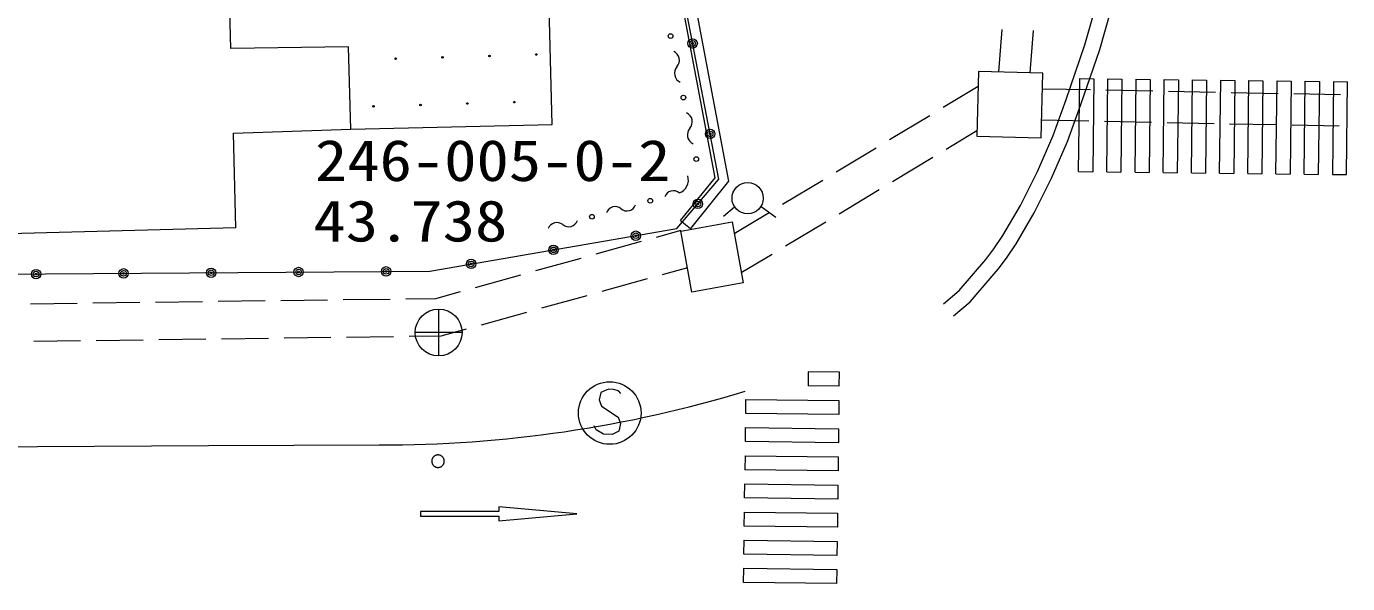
# Model space of a CAD drawing. Units: millimetres, scale not verified. Extents: x 40000 to 680000, y 20000 to 380000.
# Drawn here: x 337081 to 379300, y 294982 to 312794 of the extents above; entities that cross this region are included whole.
import ezdxf
from ezdxf.enums import TextEntityAlignment as Align

# ---------------------------------------------------------------- set-up
doc = ezdxf.new("R2010")
doc.units = ezdxf.units.MM
doc.header["$LTSCALE"] = 1000
for name, color, linetype, lineweight in [('M-BGD', 7, 'Continuous', 13), ('M-BMK-SRVR', 3, 'Continuous', 13), ('M-STR-STRC', 7, 'Continuous', 13)]:
    doc.layers.add(name, color=color, linetype=linetype, lineweight=lineweight)
doc.styles.add('ＭＳ ゴシック', font='')
doc.styles.get('ＭＳ ゴシック').set_extended_font_data('MS Gothic')

msp = doc.modelspace()

# ---------------------------------------------------------------- linework, layer by layer
at = {"layer": 'M-BGD'}
for p, q in [((357829, 316785), (359513, 307847)), ((359209, 307909), (357532, 316592)), ((370900, 312210), (371243, 313394)), ((371378, 312061), (371726, 313265)), ((368256, 312695), (368147, 311338)), ((369258, 312668), (369148, 311311)), ((370309, 310463), (370900, 312210)), ((370781, 310298), (371378, 312061)), ((367508, 311355), (367453, 309284)), ((369563, 311300), (367508, 311355)), ((369508, 309230), (369563, 311300)), ((353865, 310432), (353852, 310932)), ((366380, 310208), (367495, 310881)), ((371080, 310762), (369549, 310792)), ((373080, 310723), (371580, 310752)), ((369890, 309302), (370309, 310463)), ((375080, 310683), (373580, 310713)), ((377079, 310644), (375579, 310673)), ((379079, 310604), (377579, 310634)), ((364667, 309175), (365952, 309950)), ((370354, 309116), (370781, 310298)), ((371033, 309763), (369523, 309793)), ((373033, 309723), (371533, 309753)), ((375033, 309684), (373533, 309713)), ((377032, 309644), (375532, 309674)), ((379032, 309605), (377532, 309634)), ((367457, 309457), (366475, 308864)), ((367453, 309284), (369508, 309230)), ((369388, 308154), (369890, 309302)), ((369841, 307942), (370354, 309116)), ((362955, 308142), (364239, 308917)), ((366047, 308605), (364762, 307831)), ((357871, 306330), (359209, 307909)), ((359513, 307847), (358300, 306338)), ((361242, 307109), (362527, 307883)), ((368844, 307072), (369388, 308154)), ((369284, 306834), (369841, 307942)), ((364334, 307572), (363050, 306797)), ((359356, 306723), (359704, 307030)), ((360566, 307033), (361028, 306692)), ((368281, 306105), (368844, 307072)), ((357988, 306588), (358300, 306338)), ((357996, 306249), (359633, 306543)), ((359633, 306543), (359983, 304598)), ((359699, 306177), (360814, 306850)), ((362622, 306539), (361337, 305764)), ((368705, 305839), (369284, 306834)), ((349975, 304975), (357871, 306330)), ((357993, 306266), (357205, 306047)), ((358346, 304303), (357996, 306249)), ((358300, 306338), (358315, 306298)), ((367993, 305680), (368281, 306105)), ((356724, 305913), (355278, 305512)), ((367740, 305343), (367993, 305680)), ((368400, 305390), (368705, 305839)), ((354797, 305378), (353351, 304976)), ((360909, 305506), (359926, 304913)), ((366886, 304347), (367740, 305343)), ((368130, 305029), (368400, 305390)), ((335991, 304868), (349975, 304975)), ((352870, 304842), (351424, 304441)), ((358206, 305080), (357398, 304855)), ((367237, 303990), (368130, 305029)), ((356916, 304721), (355471, 304320)), ((359983, 304598), (358346, 304303)), ((342708, 303991), (341208, 303971)), ((344708, 304017), (343208, 303997)), ((346707, 304043), (345208, 304023)), ((348707, 304069), (347207, 304049)), ((350155, 304088), (349207, 304075)), ((350943, 304307), (350155, 304088)), ((354989, 304186), (353544, 303784)), ((366383, 303929), (366886, 304347)), ((366702, 303545), (367237, 303990)), ((338708, 303939), (337208, 303919)), ((340708, 303965), (339208, 303945)), ((353062, 303650), (351617, 303248)), ((338814, 302740), (337314, 302721)), ((340814, 302766), (339314, 302747)), ((342814, 302792), (341314, 302773)), ((344813, 302818), (343313, 302799)), ((346813, 302844), (345313, 302825)), ((348813, 302870), (347313, 302851)), ((350327, 302890), (349313, 302877)), ((351135, 303115), (350327, 302890)), ((331357, 299300), (337431, 299367)), ((337431, 299367), (342897, 299398)), ((342897, 299398), (348356, 299416)), ((350035, 298919), (350034, 298909)), ((350034, 298909), (350034, 298899)), ((350037, 298929), (350035, 298919)), ((350039, 298938), (350037, 298929)), ((350041, 298948), (350039, 298938)), ((350044, 298958), (350041, 298948)), ((350047, 298967), (350044, 298958)), ((350051, 298976), (350047, 298967)), ((350055, 298985), (350051, 298976)), ((350060, 298994), (350055, 298985)), ((350065, 299002), (350060, 298994)), ((350071, 299011), (350065, 299002)), ((350077, 299019), (350071, 299011)), ((350083, 299026), (350077, 299019)), ((350090, 299034), (350083, 299026)), ((350097, 299041), (350090, 299034)), ((350105, 299047), (350097, 299041)), ((350112, 299054), (350105, 299047)), ((350120, 299059), (350112, 299054)), ((350129, 299065), (350120, 299059)), ((350137, 299070), (350129, 299065)), ((350146, 299074), (350137, 299070)), ((350155, 299079), (350146, 299074)), ((350165, 299082), (350155, 299079)), ((350174, 299086), (350165, 299082)), ((350184, 299088), (350174, 299086)), ((350193, 299090), (350184, 299088)), ((350203, 299092), (350193, 299090)), ((350213, 299094), (350203, 299092)), ((350223, 299094), (350213, 299094)), ((350233, 299095), (350223, 299094)), ((350243, 299094), (350233, 299095)), ((350258, 299093), (350243, 299094)), ((350263, 299093), (350258, 299093)), ((350273, 299091), (350263, 299093)), ((350282, 299089), (350273, 299091)), ((350292, 299086), (350282, 299089)), ((350301, 299083), (350292, 299086)), ((350311, 299079), (350301, 299083)), ((350320, 299075), (350311, 299079)), ((350329, 299071), (350320, 299075)), ((350337, 299066), (350329, 299071)), ((350346, 299060), (350337, 299066)), ((350354, 299055), (350346, 299060)), ((350362, 299048), (350354, 299055)), ((350369, 299042), (350362, 299048)), ((350376, 299035), (350369, 299042)), ((350383, 299028), (350376, 299035)), ((350390, 299020), (350383, 299028)), ((350396, 299012), (350390, 299020)), ((350401, 299004), (350396, 299012)), ((350407, 298995), (350401, 299004)), ((350411, 298987), (350407, 298995)), ((350416, 298978), (350411, 298987)), ((350420, 298969), (350416, 298978)), ((350423, 298959), (350420, 298969)), ((350426, 298950), (350423, 298959)), ((350429, 298940), (350426, 298950)), ((350431, 298930), (350429, 298940)), ((350432, 298920), (350431, 298930)), ((350433, 298910), (350432, 298920)), ((350434, 298901), (350433, 298910)), ((350034, 298899), (350034, 298889)), ((350034, 298889), (350034, 298879)), ((350034, 298879), (350036, 298869)), ((350036, 298869), (350037, 298859)), ((350037, 298859), (350039, 298849)), ((350039, 298849), (350042, 298840)), ((350042, 298840), (350044, 298830)), ((350044, 298830), (350048, 298821)), ((350048, 298821), (350052, 298812)), ((350052, 298812), (350056, 298803)), ((350056, 298803), (350061, 298794)), ((350061, 298794), (350066, 298785)), ((350066, 298785), (350072, 298777)), ((350072, 298777), (350078, 298769)), ((350078, 298769), (350084, 298762)), ((350084, 298762), (350091, 298754)), ((350091, 298754), (350098, 298747)), ((350098, 298747), (350106, 298741)), ((350106, 298741), (350114, 298735)), ((350114, 298735), (350122, 298729)), ((350122, 298729), (350130, 298724)), ((350130, 298724), (350139, 298719)), ((350139, 298719), (350148, 298714)), ((350148, 298714), (350157, 298710)), ((350157, 298710), (350166, 298706)), ((350166, 298706), (350176, 298703)), ((350176, 298703), (350185, 298701)), ((350185, 298701), (350195, 298699)), ((350195, 298699), (350205, 298697)), ((350205, 298697), (350215, 298696)), ((350215, 298696), (350225, 298695)), ((350225, 298695), (350235, 298695)), ((350235, 298695), (350245, 298695)), ((350245, 298695), (350255, 298696)), ((350255, 298696), (350264, 298697)), ((350264, 298697), (350274, 298699)), ((350274, 298699), (350284, 298701)), ((350284, 298701), (350294, 298704)), ((350294, 298704), (350303, 298707)), ((350303, 298707), (350312, 298711)), ((350312, 298711), (350321, 298715)), ((350321, 298715), (350330, 298719)), ((350330, 298719), (350339, 298724)), ((350339, 298724), (350347, 298730)), ((350347, 298730), (350355, 298736)), ((350355, 298736), (350363, 298742)), ((350363, 298742), (350370, 298749)), ((350370, 298749), (350378, 298756)), ((350378, 298756), (350384, 298763)), ((350384, 298763), (350391, 298771)), ((350391, 298771), (350397, 298779)), ((350397, 298779), (350402, 298787)), ((350402, 298787), (350407, 298795)), ((350407, 298795), (350412, 298804)), ((350412, 298804), (350416, 298813)), ((350416, 298813), (350420, 298822)), ((350420, 298822), (350424, 298832)), ((350424, 298832), (350427, 298841)), ((350427, 298841), (350429, 298851)), ((350429, 298851), (350431, 298861)), ((350431, 298861), (350432, 298871)), ((350432, 298871), (350433, 298881)), ((350433, 298881), (350434, 298891)), ((350434, 298891), (350434, 298901))]:
    msp.add_line(p, q, dxfattribs=at)
for points in [[(343775, 306357), (343696, 309381), (347453, 309511), (347373, 312143), (343617, 312093), (343437, 318905)], [(343775, 306357), (336107, 306149), (335767, 318702)], [(347453, 309511), (353885, 309659), (353702, 316703), (344678, 316433)], [(357988, 306588), (359086, 307954), (357501, 316368), (356488, 316316)]]:
    msp.add_lwpolyline(points, dxfattribs=at)
for centre, radius in [((357664, 312487), 75), ((358371, 312250), 150), ((358371, 312250), 90), ((358371, 312250), 30), ((348879, 311761), 25), ((350379, 311806), 25), ((351878, 311850), 25), ((353377, 311895), 25), ((349674, 310284), 25), ((351173, 310329), 25), ((352672, 310373), 25), ((358075, 310520), 75), ((348174, 310239), 25), ((358930, 309356), 150), ((358930, 309356), 90), ((358930, 309356), 30), ((358487, 308554), 75), ((360129, 307303), 500), ((357014, 307219), 75), ((358540, 307119), 150), ((358540, 307119), 90), ((358540, 307119), 30), ((355153, 306711), 75), ((356555, 306104), 150), ((356555, 306104), 90), ((356555, 306104), 30), ((353923, 305652), 150), ((353923, 305652), 90), ((353923, 305652), 30), ((351291, 305201), 150), ((351291, 305201), 90), ((337390, 304878), 150), ((337390, 304878), 90), ((337390, 304878), 30), ((340186, 304900), 150), ((340186, 304900), 90), ((340186, 304900), 30), ((342983, 304921), 150), ((342983, 304921), 90), ((342983, 304921), 30), ((345780, 304943), 150), ((345780, 304943), 90), ((345780, 304943), 30), ((348577, 304964), 150), ((348577, 304964), 90), ((348577, 304964), 30), ((351291, 305201), 30)]:
    msp.add_circle(centre, radius, dxfattribs=at)
for centre, radius, start, end in [((357632, 311710), 315, 318.8963, 64.7483), ((358107, 311296), 315, 138.8963, 244.7483), ((358044, 309744), 315, 318.8963, 64.7483), ((358518, 309330), 315, 138.8963, 244.7483), ((357808, 307879), 428, 288.4398, 18.2521), ((357756, 307245), 295, 50.453, 160.0729), ((355895, 306737), 295, 50.453, 160.0729), ((356271, 307192), 295, 230.453, 340.0729), ((354035, 306230), 295, 50.453, 160.0729), ((354410, 306685), 295, 230.453, 340.0729), ((348487, 339225), 39809, 269.8105, 286.884)]:
    msp.add_arc(centre, radius, start, end, dxfattribs=at)
at = {"layer": 'M-BMK-SRVR'}
for p, q in [((350254, 303759), (350254, 302259)), ((351004, 303009), (349504, 303009))]:
    msp.add_line(p, q, dxfattribs=at)
msp.add_circle((350254, 303009), 750, dxfattribs=at)
at = {"layer": 'M-STR-STRC'}
for p, q in [((370704, 308155), (370739, 311125)), ((370739, 311125), (371190, 311120)), ((371190, 311120), (371155, 308150)), ((371606, 308144), (371640, 311115)), ((371640, 311115), (372091, 311109)), ((372091, 311109), (372056, 308139)), ((372507, 308134), (372541, 311104)), ((372541, 311104), (372992, 311099)), ((372992, 311099), (372957, 308129)), ((373408, 308123), (373443, 311094)), ((373443, 311094), (373893, 311088)), ((373893, 311088), (373858, 308118)), ((374309, 308113), (374344, 311083)), ((374344, 311083), (374794, 311078)), ((374794, 311078), (374759, 308107)), ((375210, 308102), (375245, 311073)), ((375245, 311073), (375695, 311067)), ((375695, 311067), (375660, 308097)), ((376111, 308092), (376146, 311062)), ((376146, 311062), (376596, 311057)), ((376596, 311057), (376562, 308086)), ((377012, 308081), (377047, 311051)), ((377047, 311051), (377497, 311046)), ((377497, 311046), (377463, 308076)), ((377913, 308070), (377948, 311041)), ((377948, 311041), (378399, 311036)), ((378399, 311036), (378364, 308065)), ((378849, 311030), (378814, 308060)), ((378849, 311030), (379300, 311025)), ((379265, 308055), (379300, 311025)), ((370704, 308155), (371155, 308150)), ((371606, 308144), (372056, 308139)), ((372507, 308134), (372957, 308129)), ((373408, 308123), (373858, 308118)), ((374309, 308113), (374759, 308107)), ((375210, 308102), (375660, 308097)), ((376111, 308092), (376562, 308086)), ((377012, 308081), (377463, 308076)), ((377913, 308070), (378364, 308065)), ((378814, 308060), (379265, 308055)), ((362066, 301753), (362061, 301303)), ((363060, 301742), (362066, 301753)), ((363055, 301292), (363060, 301742)), ((355438, 301091), (355385, 300854)), ((355685, 301197), (355438, 301091)), ((355845, 301188), (355685, 301197)), ((356002, 301140), (355845, 301188)), ((356077, 301055), (356002, 301140)), ((363055, 301292), (362061, 301303)), ((355385, 300854), (355454, 300649)), ((355454, 300649), (355995, 300299)), ((360067, 300421), (360072, 300871)), ((360072, 300871), (363047, 300833)), ((363047, 300833), (363041, 300383)), ((355995, 300299), (356064, 300095)), ((363041, 300383), (360067, 300421)), ((355292, 299897), (355219, 300022)), ((355525, 299764), (355292, 299897)), ((355804, 299748), (355525, 299764)), ((356011, 299857), (355804, 299748)), ((356064, 300095), (356011, 299857)), ((360055, 299520), (360061, 299971)), ((360061, 299971), (363036, 299933)), ((363036, 299933), (363030, 299483)), ((363030, 299483), (360055, 299520)), ((360050, 299070), (360044, 298620)), ((360050, 299070), (363024, 299033)), ((363024, 299033), (363018, 298583)), ((363018, 298583), (360044, 298620)), ((360032, 297720), (360038, 298170)), ((360038, 298170), (363013, 298133)), ((363013, 298133), (363007, 297682)), ((363007, 297682), (360032, 297720)), ((352173, 297290), (349673, 297288)), ((349673, 297288), (349673, 297138)), ((352173, 297440), (352173, 297290)), ((354673, 297217), (352173, 297440)), ((360021, 296820), (360027, 297270)), ((360027, 297270), (363001, 297232)), ((363001, 297232), (362996, 296782)), ((349673, 297138), (352173, 297140)), ((352173, 296990), (354673, 297217)), ((352173, 297140), (352173, 296990)), ((362996, 296782), (360021, 296820)), ((360010, 295920), (360015, 296370)), ((360015, 296370), (362990, 296332)), ((362990, 296332), (362984, 295882)), ((362984, 295882), (360010, 295920)), ((359998, 295020), (360004, 295470)), ((360004, 295470), (362978, 295432)), ((362978, 295432), (362973, 294982)), ((362973, 294982), (359998, 295020))]:
    msp.add_line(p, q, dxfattribs=at)
msp.add_circle((355722, 300434), 1000, dxfattribs=at)

# ---------------------------------------------------------------- texts
at = {"layer": 'M-BMK-SRVR', "style": 'ＭＳ ゴシック', "width": 1.15}
for s, p in [('246-005-0-2', (346301, 307455)), ('43.738', (346254, 305522))]:
    msp.add_text(s, height=1320, dxfattribs=at).set_placement(p, align=Align.BOTTOM_LEFT)

doc.saveas('drawing.dxf')
